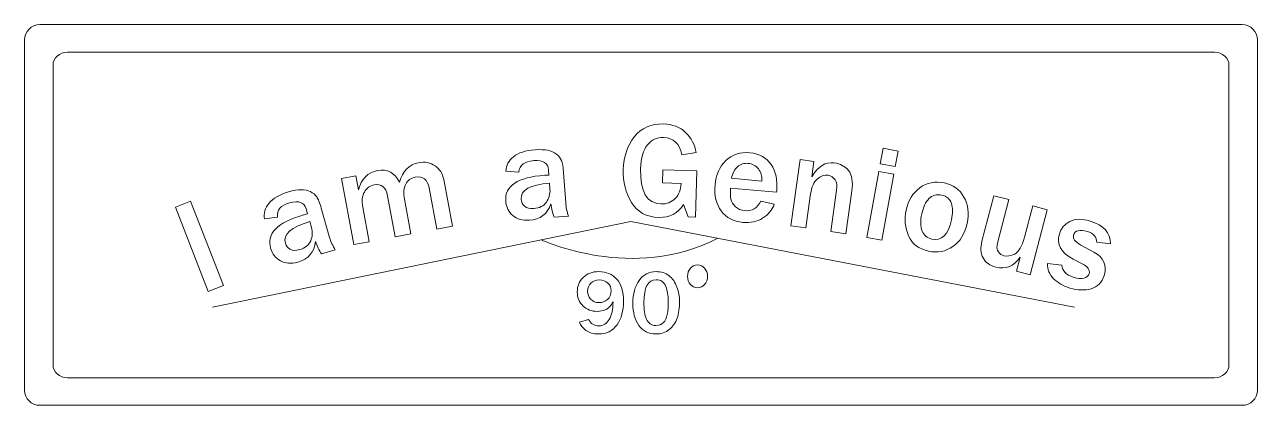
# Model space of a CAD drawing. Header units: inches. Extents: x -0.2 to 13.4, y -4.5 to -0.3.
import ezdxf

# ---------------------------------------------------------------- set-up
doc = ezdxf.new("R2010")
doc.units = ezdxf.units.IN
doc.header["$MEASUREMENT"] = 0
doc.layers.add('Layer 1', color=7, linetype='Continuous')

# ---------------------------------------------------------------- blocks, each defined once
blk = doc.blocks.new('block 2')
at = {"layer": 'Layer 1', "lineweight": 0}
for points in [[(9.426, -1.826), (9.262, -1.797), (9.293, -1.626), (9.457, -1.656), (9.426, -1.826)], [(9.279, -2.639), (9.114, -2.61), (9.246, -1.882), (9.411, -1.911), (9.279, -2.639)], [(2.025, -3.139), (1.857, -3.204), (1.494, -2.273), (1.662, -2.207), (2.025, -3.139)]]:
    blk.add_lwpolyline(points, dxfattribs=at)
for points, knots in [([(7.241, -1.873), (7.241, -1.873), (7.226, -2.384), (7.226, -2.384), (7.226, -2.384), (7.146, -2.382), (7.146, -2.382), (7.146, -2.382), (7.095, -2.245), (7.095, -2.245), (7.034, -2.344), (6.942, -2.391), (6.82, -2.387), (6.684, -2.383), (6.584, -2.329), (6.52, -2.223), (6.456, -2.118), (6.426, -1.997), (6.43, -1.861), (6.434, -1.717), (6.475, -1.596), (6.553, -1.498), (6.631, -1.401), (6.737, -1.354), (6.872, -1.358), (6.972, -1.361), (7.054, -1.393), (7.117, -1.453), (7.181, -1.513), (7.219, -1.587), (7.234, -1.674), (7.234, -1.674), (7.076, -1.697), (7.076, -1.697), (7.051, -1.574), (6.983, -1.512), (6.872, -1.508), (6.801, -1.506), (6.742, -1.533), (6.696, -1.589), (6.65, -1.646), (6.625, -1.734), (6.621, -1.853), (6.614, -2.106), (6.689, -2.234), (6.847, -2.239), (6.909, -2.241), (6.96, -2.221), (7.002, -2.18), (7.043, -2.138), (7.065, -2.083), (7.067, -2.013), (7.067, -2.013), (6.861, -2.007), (6.861, -2.007), (6.861, -2.007), (6.865, -1.862), (6.865, -1.862), (6.865, -1.862), (7.241, -1.873), (7.241, -1.873)], [0, 0, 0, 0, 1, 1, 1, 2, 2, 2, 3, 3, 3, 4, 4, 4, 5, 5, 5, 6, 6, 6, 7, 7, 7, 8, 8, 8, 9, 9, 9, 10, 10, 10, 11, 11, 11, 12, 12, 12, 13, 13, 13, 14, 14, 14, 15, 15, 15, 16, 16, 16, 17, 17, 17, 18, 18, 18, 19, 19, 19, 20, 20, 20, 20]), ([(5.827, -2.375), (5.827, -2.375), (5.668, -2.385), (5.668, -2.385), (5.651, -2.342), (5.639, -2.292), (5.632, -2.238), (5.595, -2.351), (5.516, -2.411), (5.394, -2.419), (5.32, -2.424), (5.259, -2.407), (5.212, -2.366), (5.165, -2.326), (5.139, -2.274), (5.134, -2.208), (5.123, -2.039), (5.266, -1.944), (5.564, -1.924), (5.575, -1.923), (5.591, -1.923), (5.611, -1.922), (5.611, -1.922), (5.607, -1.866), (5.607, -1.866), (5.602, -1.79), (5.548, -1.755), (5.443, -1.762), (5.342, -1.769), (5.287, -1.811), (5.279, -1.888), (5.279, -1.888), (5.135, -1.877), (5.135, -1.877), (5.139, -1.815), (5.167, -1.762), (5.22, -1.719), (5.273, -1.675), (5.352, -1.65), (5.457, -1.643), (5.514, -1.639), (5.561, -1.641), (5.598, -1.648), (5.635, -1.655), (5.666, -1.669), (5.693, -1.69), (5.719, -1.711), (5.738, -1.734), (5.749, -1.76), (5.76, -1.786), (5.768, -1.831), (5.772, -1.894), (5.772, -1.894), (5.795, -2.227), (5.795, -2.227), (5.798, -2.275), (5.809, -2.325), (5.827, -2.375)], [0, 0, 0, 0, 1, 1, 1, 2, 2, 2, 3, 3, 3, 4, 4, 4, 5, 5, 5, 6, 6, 6, 7, 7, 7, 8, 8, 8, 9, 9, 9, 10, 10, 10, 11, 11, 11, 12, 12, 12, 13, 13, 13, 14, 14, 14, 15, 15, 15, 16, 16, 16, 17, 17, 17, 18, 18, 18, 19, 19, 19, 19]), ([(7.945, -2.208), (7.945, -2.208), (8.094, -2.242), (8.094, -2.242), (8.068, -2.307), (8.025, -2.359), (7.965, -2.397), (7.905, -2.435), (7.832, -2.45), (7.747, -2.443), (7.645, -2.433), (7.566, -2.392), (7.51, -2.317), (7.454, -2.243), (7.431, -2.148), (7.441, -2.03), (7.452, -1.919), (7.491, -1.83), (7.56, -1.762), (7.63, -1.695), (7.718, -1.666), (7.826, -1.676), (7.931, -1.686), (8.009, -1.729), (8.059, -1.806), (8.11, -1.883), (8.131, -1.978), (8.121, -2.091), (8.121, -2.091), (8.118, -2.11), (8.118, -2.11), (8.118, -2.11), (7.613, -2.064), (7.613, -2.064), (7.608, -2.114), (7.609, -2.155), (7.616, -2.186), (7.623, -2.217), (7.639, -2.245), (7.665, -2.27), (7.692, -2.295), (7.726, -2.309), (7.768, -2.313), (7.85, -2.32), (7.909, -2.285), (7.945, -2.208)], [0, 0, 0, 0, 1, 1, 1, 2, 2, 2, 3, 3, 3, 4, 4, 4, 5, 5, 5, 6, 6, 6, 7, 7, 7, 8, 8, 8, 9, 9, 9, 10, 10, 10, 11, 11, 11, 12, 12, 12, 13, 13, 13, 14, 14, 14, 15, 15, 15, 15]), ([(8.881, -2.568), (8.881, -2.568), (8.716, -2.544), (8.716, -2.544), (8.716, -2.544), (8.781, -2.086), (8.781, -2.086), (8.788, -2.038), (8.782, -2), (8.763, -1.973), (8.744, -1.945), (8.719, -1.929), (8.688, -1.924), (8.645, -1.918), (8.605, -1.932), (8.567, -1.965), (8.529, -1.998), (8.505, -2.052), (8.494, -2.128), (8.494, -2.128), (8.44, -2.504), (8.44, -2.504), (8.44, -2.504), (8.275, -2.481), (8.275, -2.481), (8.275, -2.481), (8.379, -1.748), (8.379, -1.748), (8.379, -1.748), (8.53, -1.77), (8.53, -1.77), (8.53, -1.77), (8.506, -1.94), (8.506, -1.94), (8.576, -1.824), (8.659, -1.773), (8.754, -1.787), (8.819, -1.796), (8.871, -1.824), (8.911, -1.871), (8.95, -1.918), (8.963, -1.993), (8.948, -2.095), (8.948, -2.095), (8.881, -2.568), (8.881, -2.568)], [0, 0, 0, 0, 1, 1, 1, 2, 2, 2, 3, 3, 3, 4, 4, 4, 5, 5, 5, 6, 6, 6, 7, 7, 7, 8, 8, 8, 9, 9, 9, 10, 10, 10, 11, 11, 11, 12, 12, 12, 13, 13, 13, 14, 14, 14, 15, 15, 15, 15]), ([(4.547, -2.484), (4.547, -2.484), (4.375, -2.516), (4.375, -2.516), (4.375, -2.516), (4.29, -2.063), (4.29, -2.063), (4.272, -1.969), (4.222, -1.93), (4.138, -1.945), (4.09, -1.954), (4.054, -1.98), (4.032, -2.021), (4.01, -2.061), (4.005, -2.117), (4.018, -2.188), (4.018, -2.188), (4.09, -2.569), (4.09, -2.569), (4.09, -2.569), (3.916, -2.602), (3.916, -2.602), (3.916, -2.602), (3.831, -2.149), (3.831, -2.149), (3.813, -2.054), (3.765, -2.013), (3.686, -2.028), (3.639, -2.037), (3.603, -2.064), (3.577, -2.108), (3.552, -2.153), (3.546, -2.208), (3.558, -2.274), (3.558, -2.274), (3.63, -2.656), (3.63, -2.656), (3.63, -2.656), (3.461, -2.687), (3.461, -2.687), (3.461, -2.687), (3.324, -1.96), (3.324, -1.96), (3.324, -1.96), (3.483, -1.93), (3.483, -1.93), (3.483, -1.93), (3.512, -2.085), (3.512, -2.085), (3.543, -1.962), (3.613, -1.891), (3.723, -1.87), (3.83, -1.85), (3.91, -1.893), (3.964, -2.001), (4.001, -1.876), (4.071, -1.805), (4.174, -1.785), (4.245, -1.772), (4.305, -1.783), (4.356, -1.819), (4.407, -1.855), (4.438, -1.905), (4.451, -1.97), (4.451, -1.97), (4.547, -2.484), (4.547, -2.484)], [0, 0, 0, 0, 1, 1, 1, 2, 2, 2, 3, 3, 3, 4, 4, 4, 5, 5, 5, 6, 6, 6, 7, 7, 7, 8, 8, 8, 9, 9, 9, 10, 10, 10, 11, 11, 11, 12, 12, 12, 13, 13, 13, 14, 14, 14, 15, 15, 15, 16, 16, 16, 17, 17, 17, 18, 18, 18, 19, 19, 19, 20, 20, 20, 21, 21, 21, 22, 22, 22, 22]), ([(7.955, -1.987), (7.959, -1.934), (7.947, -1.889), (7.919, -1.853), (7.891, -1.817), (7.853, -1.796), (7.807, -1.792), (7.761, -1.788), (7.722, -1.8), (7.688, -1.829), (7.655, -1.857), (7.633, -1.9), (7.622, -1.957), (7.622, -1.957), (7.955, -1.987), (7.955, -1.987)], [0, 0, 0, 0, 1, 1, 1, 2, 2, 2, 3, 3, 3, 4, 4, 4, 5, 5, 5, 5]), ([(5.617, -2.012), (5.402, -2.026), (5.298, -2.085), (5.305, -2.187), (5.307, -2.218), (5.319, -2.244), (5.342, -2.264), (5.366, -2.284), (5.399, -2.293), (5.443, -2.29), (5.506, -2.285), (5.553, -2.262), (5.582, -2.22), (5.612, -2.177), (5.625, -2.131), (5.622, -2.079), (5.622, -2.079), (5.617, -2.012), (5.617, -2.012)], [0, 0, 0, 0, 1, 1, 1, 2, 2, 2, 3, 3, 3, 4, 4, 4, 5, 5, 5, 6, 6, 6, 6]), ([(9.793, -2.759), (9.687, -2.736), (9.613, -2.68), (9.574, -2.591), (9.534, -2.501), (9.525, -2.407), (9.547, -2.308), (9.57, -2.201), (9.62, -2.119), (9.698, -2.061), (9.776, -2.004), (9.865, -1.986), (9.968, -2.008), (10.064, -2.029), (10.137, -2.081), (10.184, -2.164), (10.231, -2.247), (10.243, -2.343), (10.219, -2.454), (10.194, -2.568), (10.142, -2.653), (10.062, -2.708), (9.982, -2.764), (9.893, -2.78), (9.793, -2.759)], [0, 0, 0, 0, 1, 1, 1, 2, 2, 2, 3, 3, 3, 4, 4, 4, 5, 5, 5, 6, 6, 6, 7, 7, 7, 8, 8, 8, 8]), ([(3.256, -2.746), (3.256, -2.746), (3.103, -2.789), (3.103, -2.789), (3.077, -2.75), (3.055, -2.705), (3.038, -2.653), (3.025, -2.771), (2.96, -2.846), (2.842, -2.88), (2.771, -2.9), (2.708, -2.896), (2.653, -2.866), (2.598, -2.837), (2.562, -2.791), (2.544, -2.728), (2.498, -2.564), (2.618, -2.442), (2.905, -2.36), (2.916, -2.357), (2.931, -2.353), (2.951, -2.348), (2.951, -2.348), (2.935, -2.294), (2.935, -2.294), (2.914, -2.22), (2.854, -2.198), (2.753, -2.227), (2.655, -2.254), (2.611, -2.307), (2.618, -2.385), (2.618, -2.385), (2.476, -2.403), (2.476, -2.403), (2.467, -2.342), (2.483, -2.284), (2.526, -2.231), (2.568, -2.177), (2.641, -2.136), (2.742, -2.107), (2.797, -2.091), (2.843, -2.083), (2.88, -2.083), (2.918, -2.082), (2.952, -2.089), (2.982, -2.104), (3.012, -2.119), (3.035, -2.138), (3.052, -2.161), (3.068, -2.184), (3.085, -2.226), (3.102, -2.287), (3.102, -2.287), (3.194, -2.608), (3.194, -2.608), (3.207, -2.655), (3.228, -2.701), (3.256, -2.746)], [0, 0, 0, 0, 1, 1, 1, 2, 2, 2, 3, 3, 3, 4, 4, 4, 5, 5, 5, 6, 6, 6, 7, 7, 7, 8, 8, 8, 9, 9, 9, 10, 10, 10, 11, 11, 11, 12, 12, 12, 13, 13, 13, 14, 14, 14, 15, 15, 15, 16, 16, 16, 17, 17, 17, 18, 18, 18, 19, 19, 19, 19]), ([(9.828, -2.626), (9.938, -2.649), (10.011, -2.579), (10.046, -2.416), (10.062, -2.342), (10.062, -2.281), (10.045, -2.232), (10.028, -2.184), (9.992, -2.154), (9.938, -2.142), (9.882, -2.13), (9.835, -2.143), (9.798, -2.181), (9.761, -2.219), (9.735, -2.275), (9.719, -2.348), (9.702, -2.427), (9.703, -2.49), (9.723, -2.538), (9.743, -2.585), (9.778, -2.615), (9.828, -2.626)], [0, 0, 0, 0, 1, 1, 1, 2, 2, 2, 3, 3, 3, 4, 4, 4, 5, 5, 5, 6, 6, 6, 7, 7, 7, 7]), ([(10.913, -3.019), (10.913, -3.019), (10.763, -2.98), (10.763, -2.98), (10.763, -2.98), (10.804, -2.825), (10.804, -2.825), (10.734, -2.927), (10.644, -2.964), (10.534, -2.935), (10.468, -2.918), (10.422, -2.884), (10.394, -2.833), (10.367, -2.783), (10.363, -2.722), (10.382, -2.649), (10.382, -2.649), (10.514, -2.149), (10.514, -2.149), (10.514, -2.149), (10.679, -2.192), (10.679, -2.192), (10.679, -2.192), (10.556, -2.658), (10.556, -2.658), (10.542, -2.71), (10.545, -2.747), (10.563, -2.768), (10.581, -2.79), (10.602, -2.804), (10.623, -2.81), (10.658, -2.819), (10.698, -2.813), (10.743, -2.791), (10.787, -2.769), (10.823, -2.707), (10.85, -2.605), (10.85, -2.605), (10.941, -2.261), (10.941, -2.261), (10.941, -2.261), (11.102, -2.304), (11.102, -2.304), (11.102, -2.304), (10.913, -3.019), (10.913, -3.019)], [0, 0, 0, 0, 1, 1, 1, 2, 2, 2, 3, 3, 3, 4, 4, 4, 5, 5, 5, 6, 6, 6, 7, 7, 7, 8, 8, 8, 9, 9, 9, 10, 10, 10, 11, 11, 11, 12, 12, 12, 13, 13, 13, 14, 14, 14, 15, 15, 15, 15]), ([(2.975, -2.434), (2.768, -2.494), (2.678, -2.573), (2.706, -2.672), (2.715, -2.701), (2.732, -2.724), (2.759, -2.739), (2.786, -2.753), (2.821, -2.755), (2.863, -2.743), (2.924, -2.726), (2.965, -2.693), (2.985, -2.645), (3.005, -2.598), (3.008, -2.549), (2.994, -2.5), (2.994, -2.5), (2.975, -2.434), (2.975, -2.434)], [0, 0, 0, 0, 1, 1, 1, 2, 2, 2, 3, 3, 3, 4, 4, 4, 5, 5, 5, 6, 6, 6, 6]), ([(11.104, -2.897), (11.104, -2.897), (11.263, -2.914), (11.263, -2.914), (11.268, -2.978), (11.31, -3.022), (11.388, -3.046), (11.487, -3.077), (11.545, -3.062), (11.563, -3.004), (11.569, -2.985), (11.566, -2.968), (11.554, -2.951), (11.542, -2.934), (11.527, -2.92), (11.507, -2.91), (11.507, -2.91), (11.386, -2.846), (11.386, -2.846), (11.251, -2.774), (11.201, -2.683), (11.235, -2.571), (11.254, -2.508), (11.293, -2.462), (11.352, -2.432), (11.411, -2.402), (11.485, -2.401), (11.574, -2.428), (11.724, -2.474), (11.798, -2.557), (11.798, -2.677), (11.798, -2.677), (11.647, -2.662), (11.647, -2.662), (11.648, -2.604), (11.614, -2.565), (11.544, -2.543), (11.459, -2.517), (11.408, -2.531), (11.392, -2.584), (11.381, -2.621), (11.407, -2.657), (11.472, -2.692), (11.472, -2.692), (11.614, -2.77), (11.614, -2.77), (11.725, -2.83), (11.763, -2.916), (11.729, -3.027), (11.705, -3.105), (11.657, -3.154), (11.585, -3.174), (11.512, -3.194), (11.434, -3.191), (11.351, -3.166), (11.278, -3.144), (11.219, -3.109), (11.172, -3.063), (11.125, -3.017), (11.103, -2.962), (11.104, -2.897)], [0, 0, 0, 0, 1, 1, 1, 2, 2, 2, 3, 3, 3, 4, 4, 4, 5, 5, 5, 6, 6, 6, 7, 7, 7, 8, 8, 8, 9, 9, 9, 10, 10, 10, 11, 11, 11, 12, 12, 12, 13, 13, 13, 14, 14, 14, 15, 15, 15, 16, 16, 16, 17, 17, 17, 18, 18, 18, 19, 19, 19, 20, 20, 20, 20])]:
    blk.add_open_spline(points, degree=3, knots=knots, dxfattribs=at)
blk = doc.blocks.new('block 3')
at = {"layer": 'Layer 1', "lineweight": 0}
for points, knots in [([(5.946, -3.541), (5.946, -3.541), (6.047, -3.512), (6.047, -3.512), (6.072, -3.559), (6.11, -3.582), (6.159, -3.582), (6.209, -3.582), (6.248, -3.558), (6.275, -3.512), (6.302, -3.465), (6.316, -3.4), (6.317, -3.317), (6.293, -3.362), (6.265, -3.391), (6.236, -3.404), (6.206, -3.417), (6.175, -3.423), (6.142, -3.423), (6.08, -3.423), (6.028, -3.403), (5.986, -3.364), (5.944, -3.325), (5.923, -3.273), (5.923, -3.209), (5.923, -3.145), (5.944, -3.091), (5.988, -3.049), (6.031, -3.006), (6.089, -2.985), (6.161, -2.985), (6.242, -2.985), (6.308, -3.013), (6.358, -3.069), (6.408, -3.125), (6.433, -3.206), (6.433, -3.31), (6.433, -3.417), (6.409, -3.504), (6.361, -3.571), (6.312, -3.638), (6.244, -3.672), (6.156, -3.672), (6.1, -3.672), (6.054, -3.659), (6.018, -3.633), (5.982, -3.607), (5.958, -3.576), (5.946, -3.541)], [0, 0, 0, 0, 1, 1, 1, 2, 2, 2, 3, 3, 3, 4, 4, 4, 5, 5, 5, 6, 6, 6, 7, 7, 7, 8, 8, 8, 9, 9, 9, 10, 10, 10, 11, 11, 11, 12, 12, 12, 13, 13, 13, 14, 14, 14, 15, 15, 15, 16, 16, 16, 16]), ([(6.79, -3.672), (6.709, -3.672), (6.646, -3.64), (6.601, -3.577), (6.557, -3.514), (6.535, -3.433), (6.535, -3.336), (6.535, -3.23), (6.558, -3.145), (6.605, -3.081), (6.651, -3.017), (6.713, -2.985), (6.791, -2.985), (6.848, -2.985), (6.895, -3), (6.934, -3.03), (6.973, -3.06), (7.002, -3.102), (7.021, -3.156), (7.04, -3.209), (7.05, -3.259), (7.05, -3.306), (7.05, -3.385), (7.041, -3.449), (7.023, -3.499), (7.005, -3.55), (6.976, -3.591), (6.937, -3.623), (6.898, -3.656), (6.849, -3.672), (6.79, -3.672)], [0, 0, 0, 0, 1, 1, 1, 2, 2, 2, 3, 3, 3, 4, 4, 4, 5, 5, 5, 6, 6, 6, 7, 7, 7, 8, 8, 8, 9, 9, 9, 10, 10, 10, 10]), ([(6.164, -3.326), (6.199, -3.326), (6.23, -3.314), (6.256, -3.292), (6.283, -3.269), (6.296, -3.236), (6.296, -3.193), (6.296, -3.163), (6.285, -3.136), (6.261, -3.112), (6.238, -3.088), (6.206, -3.076), (6.166, -3.076), (6.128, -3.076), (6.097, -3.088), (6.073, -3.112), (6.049, -3.136), (6.037, -3.166), (6.037, -3.202), (6.037, -3.233), (6.048, -3.262), (6.07, -3.287), (6.093, -3.313), (6.124, -3.326), (6.164, -3.326)], [0, 0, 0, 0, 1, 1, 1, 2, 2, 2, 3, 3, 3, 4, 4, 4, 5, 5, 5, 6, 6, 6, 7, 7, 7, 8, 8, 8, 8]), ([(6.79, -3.578), (6.824, -3.578), (6.851, -3.567), (6.872, -3.547), (6.893, -3.526), (6.907, -3.497), (6.914, -3.459), (6.922, -3.422), (6.926, -3.37), (6.926, -3.304), (6.926, -3.249), (6.916, -3.197), (6.898, -3.148), (6.88, -3.099), (6.844, -3.074), (6.792, -3.074), (6.702, -3.074), (6.657, -3.158), (6.657, -3.325), (6.657, -3.401), (6.666, -3.462), (6.685, -3.508), (6.705, -3.555), (6.739, -3.578), (6.79, -3.578)], [0, 0, 0, 0, 1, 1, 1, 2, 2, 2, 3, 3, 3, 4, 4, 4, 5, 5, 5, 6, 6, 6, 7, 7, 7, 8, 8, 8, 8])]:
    blk.add_open_spline(points, degree=3, knots=knots, dxfattribs=at)

msp = doc.modelspace()

# ---------------------------------------------------------------- linework, layer by layer
at = {"layer": 'Layer 1', "lineweight": 0}
msp.add_lwpolyline([(1.903, -3.375), (6.514, -2.431), (11.403, -3.375)], dxfattribs=at)
for points, knots in [([(13.417, -4.292), (13.417, -4.384), (13.342, -4.458), (13.25, -4.458), (13.25, -4.458), (0, -4.458), (0, -4.458), (-0.092, -4.458), (-0.167, -4.384), (-0.167, -4.292), (-0.167, -4.292), (-0.167, -0.431), (-0.167, -0.431), (-0.167, -0.339), (-0.092, -0.264), (0, -0.264), (0, -0.264), (13.25, -0.264), (13.25, -0.264), (13.342, -0.264), (13.417, -0.339), (13.417, -0.431), (13.417, -0.431), (13.417, -4.292), (13.417, -4.292)], [0, 0, 0, 0, 1, 1, 1, 2, 2, 2, 3, 3, 3, 4, 4, 4, 5, 5, 5, 6, 6, 6, 7, 7, 7, 8, 8, 8, 8]), ([(13.104, -4.012), (13.104, -4.09), (13.033, -4.154), (12.945, -4.154), (12.945, -4.154), (0.305, -4.154), (0.305, -4.154), (0.217, -4.154), (0.146, -4.09), (0.146, -4.012), (0.146, -4.012), (0.146, -0.71), (0.146, -0.71), (0.146, -0.632), (0.217, -0.568), (0.305, -0.568), (0.305, -0.568), (12.945, -0.568), (12.945, -0.568), (13.033, -0.568), (13.104, -0.632), (13.104, -0.71), (13.104, -0.71), (13.104, -4.012), (13.104, -4.012)], [0, 0, 0, 0, 1, 1, 1, 2, 2, 2, 3, 3, 3, 4, 4, 4, 5, 5, 5, 6, 6, 6, 7, 7, 7, 8, 8, 8, 8]), ([(7.359, -3.037), (7.359, -3.106), (7.309, -3.162), (7.248, -3.162), (7.187, -3.162), (7.137, -3.106), (7.137, -3.037), (7.137, -2.968), (7.187, -2.912), (7.248, -2.912), (7.309, -2.912), (7.359, -2.968), (7.359, -3.037)], [0, 0, 0, 0, 1, 1, 1, 2, 2, 2, 3, 3, 3, 4, 4, 4, 4])]:
    msp.add_open_spline(points, degree=3, knots=knots, dxfattribs=at)
msp.add_open_spline([(5.537, -2.639), (5.537, -2.639), (6.542, -3.102), (7.463, -2.62)], degree=3, dxfattribs=at)

# ---------------------------------------------------------------- block references
at = {"layer": 'Layer 1'}
for name in ['block 2', 'block 3']:
    msp.add_blockref(name, (0, 0), dxfattribs=at)

doc.saveas('drawing.dxf')
